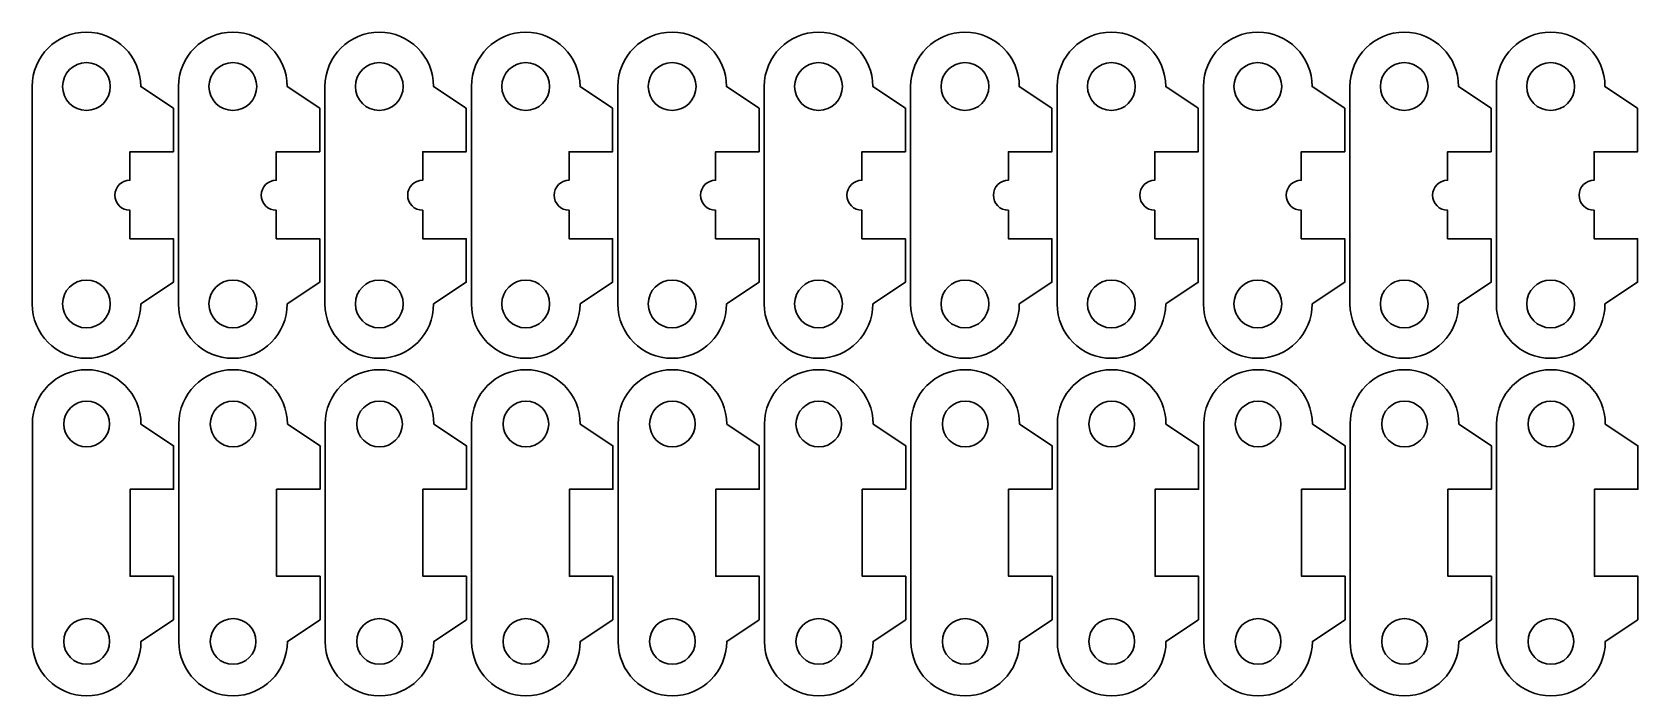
# Model space of a CAD drawing. Header units: inches. Extents: x 1117 to 1992, y -2324 to -585.
# Drawn here: x 1520.1 to 1594, y -2323.5 to -2293 of the extents above; entities that cross this region are included whole.
import ezdxf

# ---------------------------------------------------------------- set-up
doc = ezdxf.new("R2010")
doc.units = ezdxf.units.IN
doc.header["$MEASUREMENT"] = 0
doc.layers.add('Layer 1', color=7, linetype='Continuous')

msp = doc.modelspace()

# ---------------------------------------------------------------- linework, layer by layer
at = {"layer": 'Layer 1', "color": 18, "lineweight": 30, "true_color": 0x010101}
for points, knots in [([(1526.613, -2296.502), (1526.613, -2296.502), (1525.114, -2295.502), (1525.114, -2295.502), (1525.114, -2294.121), (1523.993, -2293.002), (1522.613, -2293.002), (1521.233, -2293.002), (1520.113, -2294.121), (1520.113, -2295.502), (1520.113, -2295.502), (1520.113, -2305.502), (1520.113, -2305.502), (1520.113, -2306.883), (1521.233, -2308.002), (1522.613, -2308.002), (1523.994, -2308.002), (1525.114, -2306.883), (1525.114, -2305.502), (1525.114, -2305.502), (1526.613, -2304.502), (1526.613, -2304.502), (1526.613, -2304.502), (1526.613, -2302.502), (1526.613, -2302.502), (1526.613, -2302.502), (1524.611, -2302.502), (1524.611, -2302.502), (1524.611, -2302.502), (1524.611, -2301.193), (1524.611, -2301.193), (1524.23, -2301.193), (1523.92, -2300.883), (1523.92, -2300.502), (1523.92, -2300.12), (1524.229, -2299.811), (1524.611, -2299.811), (1524.611, -2299.811), (1524.611, -2298.502), (1524.611, -2298.502), (1524.611, -2298.502), (1526.613, -2298.502), (1526.613, -2298.502), (1526.613, -2298.502), (1526.613, -2296.502), (1526.613, -2296.502)], [0, 0, 0, 0, 1, 1, 1, 2, 2, 2, 3, 3, 3, 4, 4, 4, 5, 5, 5, 6, 6, 6, 7, 7, 7, 8, 8, 8, 9, 9, 9, 10, 10, 10, 11, 11, 11, 12, 12, 12, 13, 13, 13, 14, 14, 14, 15, 15, 15, 15]), ([(1533.353, -2296.502), (1533.353, -2296.502), (1531.853, -2295.502), (1531.853, -2295.502), (1531.853, -2294.121), (1530.733, -2293.002), (1529.353, -2293.002), (1527.973, -2293.002), (1526.853, -2294.121), (1526.853, -2295.502), (1526.853, -2295.502), (1526.853, -2305.502), (1526.853, -2305.502), (1526.853, -2306.883), (1527.973, -2308.002), (1529.353, -2308.002), (1530.734, -2308.002), (1531.853, -2306.883), (1531.853, -2305.502), (1531.853, -2305.502), (1533.353, -2304.502), (1533.353, -2304.502), (1533.353, -2304.502), (1533.353, -2302.502), (1533.353, -2302.502), (1533.353, -2302.502), (1531.351, -2302.502), (1531.351, -2302.502), (1531.351, -2302.502), (1531.351, -2301.193), (1531.351, -2301.193), (1530.969, -2301.193), (1530.66, -2300.883), (1530.66, -2300.502), (1530.66, -2300.12), (1530.969, -2299.811), (1531.351, -2299.811), (1531.351, -2299.811), (1531.351, -2298.502), (1531.351, -2298.502), (1531.351, -2298.502), (1533.353, -2298.502), (1533.353, -2298.502), (1533.353, -2298.502), (1533.353, -2296.502), (1533.353, -2296.502)], [0, 0, 0, 0, 1, 1, 1, 2, 2, 2, 3, 3, 3, 4, 4, 4, 5, 5, 5, 6, 6, 6, 7, 7, 7, 8, 8, 8, 9, 9, 9, 10, 10, 10, 11, 11, 11, 12, 12, 12, 13, 13, 13, 14, 14, 14, 15, 15, 15, 15]), ([(1540.093, -2296.502), (1540.093, -2296.502), (1538.593, -2295.502), (1538.593, -2295.502), (1538.593, -2294.121), (1537.473, -2293.002), (1536.093, -2293.002), (1534.713, -2293.002), (1533.592, -2294.121), (1533.592, -2295.502), (1533.592, -2295.502), (1533.592, -2305.502), (1533.592, -2305.502), (1533.592, -2306.883), (1534.713, -2308.002), (1536.093, -2308.002), (1537.473, -2308.002), (1538.593, -2306.883), (1538.593, -2305.502), (1538.593, -2305.502), (1540.093, -2304.502), (1540.093, -2304.502), (1540.093, -2304.502), (1540.093, -2302.502), (1540.093, -2302.502), (1540.093, -2302.502), (1538.091, -2302.502), (1538.091, -2302.502), (1538.091, -2302.502), (1538.091, -2301.193), (1538.091, -2301.193), (1537.709, -2301.193), (1537.4, -2300.883), (1537.4, -2300.502), (1537.4, -2300.12), (1537.709, -2299.811), (1538.091, -2299.811), (1538.091, -2299.811), (1538.091, -2298.502), (1538.091, -2298.502), (1538.091, -2298.502), (1540.093, -2298.502), (1540.093, -2298.502), (1540.093, -2298.502), (1540.093, -2296.502), (1540.093, -2296.502)], [0, 0, 0, 0, 1, 1, 1, 2, 2, 2, 3, 3, 3, 4, 4, 4, 5, 5, 5, 6, 6, 6, 7, 7, 7, 8, 8, 8, 9, 9, 9, 10, 10, 10, 11, 11, 11, 12, 12, 12, 13, 13, 13, 14, 14, 14, 15, 15, 15, 15]), ([(1546.832, -2296.502), (1546.832, -2296.502), (1545.333, -2295.502), (1545.333, -2295.502), (1545.333, -2294.121), (1544.213, -2293.002), (1542.832, -2293.002), (1541.452, -2293.002), (1540.332, -2294.121), (1540.332, -2295.502), (1540.332, -2295.502), (1540.332, -2305.502), (1540.332, -2305.502), (1540.332, -2306.883), (1541.452, -2308.002), (1542.832, -2308.002), (1544.213, -2308.002), (1545.333, -2306.883), (1545.333, -2305.502), (1545.333, -2305.502), (1546.832, -2304.502), (1546.832, -2304.502), (1546.832, -2304.502), (1546.832, -2302.502), (1546.832, -2302.502), (1546.832, -2302.502), (1544.83, -2302.502), (1544.83, -2302.502), (1544.83, -2302.502), (1544.83, -2301.193), (1544.83, -2301.193), (1544.449, -2301.193), (1544.14, -2300.883), (1544.14, -2300.502), (1544.14, -2300.12), (1544.449, -2299.811), (1544.83, -2299.811), (1544.83, -2299.811), (1544.83, -2298.502), (1544.83, -2298.502), (1544.83, -2298.502), (1546.832, -2298.502), (1546.832, -2298.502), (1546.832, -2298.502), (1546.832, -2296.502), (1546.832, -2296.502)], [0, 0, 0, 0, 1, 1, 1, 2, 2, 2, 3, 3, 3, 4, 4, 4, 5, 5, 5, 6, 6, 6, 7, 7, 7, 8, 8, 8, 9, 9, 9, 10, 10, 10, 11, 11, 11, 12, 12, 12, 13, 13, 13, 14, 14, 14, 15, 15, 15, 15]), ([(1553.572, -2296.502), (1553.572, -2296.502), (1552.072, -2295.502), (1552.072, -2295.502), (1552.072, -2294.121), (1550.952, -2293.002), (1549.572, -2293.002), (1548.192, -2293.002), (1547.071, -2294.121), (1547.071, -2295.502), (1547.071, -2295.502), (1547.071, -2305.502), (1547.071, -2305.502), (1547.071, -2306.883), (1548.192, -2308.002), (1549.572, -2308.002), (1550.953, -2308.002), (1552.072, -2306.883), (1552.072, -2305.502), (1552.072, -2305.502), (1553.572, -2304.502), (1553.572, -2304.502), (1553.572, -2304.502), (1553.572, -2302.502), (1553.572, -2302.502), (1553.572, -2302.502), (1551.57, -2302.502), (1551.57, -2302.502), (1551.57, -2302.502), (1551.57, -2301.193), (1551.57, -2301.193), (1551.188, -2301.193), (1550.879, -2300.883), (1550.879, -2300.502), (1550.879, -2300.12), (1551.188, -2299.811), (1551.57, -2299.811), (1551.57, -2299.811), (1551.57, -2298.502), (1551.57, -2298.502), (1551.57, -2298.502), (1553.572, -2298.502), (1553.572, -2298.502), (1553.572, -2298.502), (1553.572, -2296.502), (1553.572, -2296.502)], [0, 0, 0, 0, 1, 1, 1, 2, 2, 2, 3, 3, 3, 4, 4, 4, 5, 5, 5, 6, 6, 6, 7, 7, 7, 8, 8, 8, 9, 9, 9, 10, 10, 10, 11, 11, 11, 12, 12, 12, 13, 13, 13, 14, 14, 14, 15, 15, 15, 15]), ([(1560.312, -2296.502), (1560.312, -2296.502), (1558.812, -2295.502), (1558.812, -2295.502), (1558.812, -2294.121), (1557.692, -2293.002), (1556.312, -2293.002), (1554.931, -2293.002), (1553.811, -2294.121), (1553.811, -2295.502), (1553.811, -2295.502), (1553.811, -2305.502), (1553.811, -2305.502), (1553.811, -2306.883), (1554.931, -2308.002), (1556.312, -2308.002), (1557.692, -2308.002), (1558.812, -2306.883), (1558.812, -2305.502), (1558.812, -2305.502), (1560.312, -2304.502), (1560.312, -2304.502), (1560.312, -2304.502), (1560.312, -2302.502), (1560.312, -2302.502), (1560.312, -2302.502), (1558.31, -2302.502), (1558.31, -2302.502), (1558.31, -2302.502), (1558.31, -2301.193), (1558.31, -2301.193), (1557.928, -2301.193), (1557.619, -2300.883), (1557.619, -2300.502), (1557.619, -2300.12), (1557.928, -2299.811), (1558.31, -2299.811), (1558.31, -2299.811), (1558.31, -2298.502), (1558.31, -2298.502), (1558.31, -2298.502), (1560.312, -2298.502), (1560.312, -2298.502), (1560.312, -2298.502), (1560.312, -2296.502), (1560.312, -2296.502)], [0, 0, 0, 0, 1, 1, 1, 2, 2, 2, 3, 3, 3, 4, 4, 4, 5, 5, 5, 6, 6, 6, 7, 7, 7, 8, 8, 8, 9, 9, 9, 10, 10, 10, 11, 11, 11, 12, 12, 12, 13, 13, 13, 14, 14, 14, 15, 15, 15, 15]), ([(1567.051, -2296.502), (1567.051, -2296.502), (1565.552, -2295.502), (1565.552, -2295.502), (1565.552, -2294.121), (1564.431, -2293.002), (1563.051, -2293.002), (1561.671, -2293.002), (1560.551, -2294.121), (1560.551, -2295.502), (1560.551, -2295.502), (1560.551, -2305.502), (1560.551, -2305.502), (1560.551, -2306.883), (1561.671, -2308.002), (1563.051, -2308.002), (1564.432, -2308.002), (1565.552, -2306.883), (1565.552, -2305.502), (1565.552, -2305.502), (1567.051, -2304.502), (1567.051, -2304.502), (1567.051, -2304.502), (1567.051, -2302.502), (1567.051, -2302.502), (1567.051, -2302.502), (1565.049, -2302.502), (1565.049, -2302.502), (1565.049, -2302.502), (1565.049, -2301.193), (1565.049, -2301.193), (1564.668, -2301.193), (1564.358, -2300.883), (1564.358, -2300.502), (1564.358, -2300.12), (1564.668, -2299.811), (1565.049, -2299.811), (1565.049, -2299.811), (1565.049, -2298.502), (1565.049, -2298.502), (1565.049, -2298.502), (1567.051, -2298.502), (1567.051, -2298.502), (1567.051, -2298.502), (1567.051, -2296.502), (1567.051, -2296.502)], [0, 0, 0, 0, 1, 1, 1, 2, 2, 2, 3, 3, 3, 4, 4, 4, 5, 5, 5, 6, 6, 6, 7, 7, 7, 8, 8, 8, 9, 9, 9, 10, 10, 10, 11, 11, 11, 12, 12, 12, 13, 13, 13, 14, 14, 14, 15, 15, 15, 15]), ([(1573.791, -2296.502), (1573.791, -2296.502), (1572.291, -2295.502), (1572.291, -2295.502), (1572.291, -2294.121), (1571.171, -2293.002), (1569.791, -2293.002), (1568.411, -2293.002), (1567.291, -2294.121), (1567.291, -2295.502), (1567.291, -2295.502), (1567.291, -2305.502), (1567.291, -2305.502), (1567.291, -2306.883), (1568.411, -2308.002), (1569.791, -2308.002), (1571.172, -2308.002), (1572.291, -2306.883), (1572.291, -2305.502), (1572.291, -2305.502), (1573.791, -2304.502), (1573.791, -2304.502), (1573.791, -2304.502), (1573.791, -2302.502), (1573.791, -2302.502), (1573.791, -2302.502), (1571.789, -2302.502), (1571.789, -2302.502), (1571.789, -2302.502), (1571.789, -2301.193), (1571.789, -2301.193), (1571.407, -2301.193), (1571.098, -2300.883), (1571.098, -2300.502), (1571.098, -2300.12), (1571.407, -2299.811), (1571.789, -2299.811), (1571.789, -2299.811), (1571.789, -2298.502), (1571.789, -2298.502), (1571.789, -2298.502), (1573.791, -2298.502), (1573.791, -2298.502), (1573.791, -2298.502), (1573.791, -2296.502), (1573.791, -2296.502)], [0, 0, 0, 0, 1, 1, 1, 2, 2, 2, 3, 3, 3, 4, 4, 4, 5, 5, 5, 6, 6, 6, 7, 7, 7, 8, 8, 8, 9, 9, 9, 10, 10, 10, 11, 11, 11, 12, 12, 12, 13, 13, 13, 14, 14, 14, 15, 15, 15, 15]), ([(1580.531, -2296.502), (1580.531, -2296.502), (1579.031, -2295.502), (1579.031, -2295.502), (1579.031, -2294.121), (1577.911, -2293.002), (1576.53, -2293.002), (1575.15, -2293.002), (1574.03, -2294.121), (1574.03, -2295.502), (1574.03, -2295.502), (1574.03, -2305.502), (1574.03, -2305.502), (1574.03, -2306.883), (1575.15, -2308.002), (1576.53, -2308.002), (1577.911, -2308.002), (1579.031, -2306.883), (1579.031, -2305.502), (1579.031, -2305.502), (1580.531, -2304.502), (1580.531, -2304.502), (1580.531, -2304.502), (1580.531, -2302.502), (1580.531, -2302.502), (1580.531, -2302.502), (1578.529, -2302.502), (1578.529, -2302.502), (1578.529, -2302.502), (1578.529, -2301.193), (1578.529, -2301.193), (1578.147, -2301.193), (1577.838, -2300.883), (1577.838, -2300.502), (1577.838, -2300.12), (1578.147, -2299.811), (1578.529, -2299.811), (1578.529, -2299.811), (1578.529, -2298.502), (1578.529, -2298.502), (1578.529, -2298.502), (1580.531, -2298.502), (1580.531, -2298.502), (1580.531, -2298.502), (1580.531, -2296.502), (1580.531, -2296.502)], [0, 0, 0, 0, 1, 1, 1, 2, 2, 2, 3, 3, 3, 4, 4, 4, 5, 5, 5, 6, 6, 6, 7, 7, 7, 8, 8, 8, 9, 9, 9, 10, 10, 10, 11, 11, 11, 12, 12, 12, 13, 13, 13, 14, 14, 14, 15, 15, 15, 15]), ([(1587.27, -2296.502), (1587.27, -2296.502), (1585.771, -2295.502), (1585.771, -2295.502), (1585.771, -2294.121), (1584.651, -2293.002), (1583.27, -2293.002), (1581.89, -2293.002), (1580.77, -2294.121), (1580.77, -2295.502), (1580.77, -2295.502), (1580.77, -2305.502), (1580.77, -2305.502), (1580.77, -2306.883), (1581.89, -2308.002), (1583.27, -2308.002), (1584.651, -2308.002), (1585.771, -2306.883), (1585.771, -2305.502), (1585.771, -2305.502), (1587.27, -2304.502), (1587.27, -2304.502), (1587.27, -2304.502), (1587.27, -2302.502), (1587.27, -2302.502), (1587.27, -2302.502), (1585.268, -2302.502), (1585.268, -2302.502), (1585.268, -2302.502), (1585.268, -2301.193), (1585.268, -2301.193), (1584.887, -2301.193), (1584.578, -2300.883), (1584.578, -2300.502), (1584.578, -2300.12), (1584.887, -2299.811), (1585.268, -2299.811), (1585.268, -2299.811), (1585.268, -2298.502), (1585.268, -2298.502), (1585.268, -2298.502), (1587.27, -2298.502), (1587.27, -2298.502), (1587.27, -2298.502), (1587.27, -2296.502), (1587.27, -2296.502)], [0, 0, 0, 0, 1, 1, 1, 2, 2, 2, 3, 3, 3, 4, 4, 4, 5, 5, 5, 6, 6, 6, 7, 7, 7, 8, 8, 8, 9, 9, 9, 10, 10, 10, 11, 11, 11, 12, 12, 12, 13, 13, 13, 14, 14, 14, 15, 15, 15, 15]), ([(1594.01, -2296.502), (1594.01, -2296.502), (1592.51, -2295.502), (1592.51, -2295.502), (1592.51, -2294.121), (1591.39, -2293.002), (1590.01, -2293.002), (1588.63, -2293.002), (1587.509, -2294.121), (1587.509, -2295.502), (1587.509, -2295.502), (1587.509, -2305.502), (1587.509, -2305.502), (1587.509, -2306.883), (1588.63, -2308.002), (1590.01, -2308.002), (1591.391, -2308.002), (1592.51, -2306.883), (1592.51, -2305.502), (1592.51, -2305.502), (1594.01, -2304.502), (1594.01, -2304.502), (1594.01, -2304.502), (1594.01, -2302.502), (1594.01, -2302.502), (1594.01, -2302.502), (1592.008, -2302.502), (1592.008, -2302.502), (1592.008, -2302.502), (1592.008, -2301.193), (1592.008, -2301.193), (1591.626, -2301.193), (1591.317, -2300.883), (1591.317, -2300.502), (1591.317, -2300.12), (1591.626, -2299.811), (1592.008, -2299.811), (1592.008, -2299.811), (1592.008, -2298.502), (1592.008, -2298.502), (1592.008, -2298.502), (1594.01, -2298.502), (1594.01, -2298.502), (1594.01, -2298.502), (1594.01, -2296.502), (1594.01, -2296.502)], [0, 0, 0, 0, 1, 1, 1, 2, 2, 2, 3, 3, 3, 4, 4, 4, 5, 5, 5, 6, 6, 6, 7, 7, 7, 8, 8, 8, 9, 9, 9, 10, 10, 10, 11, 11, 11, 12, 12, 12, 13, 13, 13, 14, 14, 14, 15, 15, 15, 15]), ([(1522.613, -2296.602), (1522.006, -2296.602), (1521.514, -2296.109), (1521.514, -2295.502), (1521.514, -2294.894), (1522.006, -2294.402), (1522.613, -2294.402), (1523.221, -2294.402), (1523.713, -2294.894), (1523.713, -2295.502), (1523.713, -2296.11), (1523.221, -2296.602), (1522.613, -2296.602)], [0, 0, 0, 0, 1, 1, 1, 2, 2, 2, 3, 3, 3, 4, 4, 4, 4]), ([(1529.353, -2296.602), (1528.746, -2296.602), (1528.253, -2296.109), (1528.253, -2295.502), (1528.253, -2294.894), (1528.746, -2294.402), (1529.353, -2294.402), (1529.961, -2294.402), (1530.453, -2294.894), (1530.453, -2295.502), (1530.453, -2296.11), (1529.96, -2296.602), (1529.353, -2296.602)], [0, 0, 0, 0, 1, 1, 1, 2, 2, 2, 3, 3, 3, 4, 4, 4, 4]), ([(1536.093, -2296.602), (1535.485, -2296.602), (1534.993, -2296.109), (1534.993, -2295.502), (1534.993, -2294.894), (1535.485, -2294.402), (1536.093, -2294.402), (1536.7, -2294.402), (1537.193, -2294.894), (1537.193, -2295.502), (1537.193, -2296.11), (1536.7, -2296.602), (1536.093, -2296.602)], [0, 0, 0, 0, 1, 1, 1, 2, 2, 2, 3, 3, 3, 4, 4, 4, 4]), ([(1542.832, -2296.602), (1542.225, -2296.602), (1541.733, -2296.109), (1541.733, -2295.502), (1541.733, -2294.894), (1542.225, -2294.402), (1542.832, -2294.402), (1543.44, -2294.402), (1543.933, -2294.894), (1543.933, -2295.502), (1543.933, -2296.11), (1543.44, -2296.602), (1542.832, -2296.602)], [0, 0, 0, 0, 1, 1, 1, 2, 2, 2, 3, 3, 3, 4, 4, 4, 4]), ([(1549.572, -2296.602), (1548.964, -2296.602), (1548.472, -2296.109), (1548.472, -2295.502), (1548.472, -2294.894), (1548.965, -2294.402), (1549.572, -2294.402), (1550.18, -2294.402), (1550.672, -2294.894), (1550.672, -2295.502), (1550.672, -2296.11), (1550.18, -2296.602), (1549.572, -2296.602)], [0, 0, 0, 0, 1, 1, 1, 2, 2, 2, 3, 3, 3, 4, 4, 4, 4]), ([(1556.312, -2296.602), (1555.704, -2296.602), (1555.212, -2296.109), (1555.212, -2295.502), (1555.212, -2294.894), (1555.705, -2294.402), (1556.312, -2294.402), (1556.919, -2294.402), (1557.412, -2294.894), (1557.412, -2295.502), (1557.412, -2296.11), (1556.919, -2296.602), (1556.312, -2296.602)], [0, 0, 0, 0, 1, 1, 1, 2, 2, 2, 3, 3, 3, 4, 4, 4, 4]), ([(1563.051, -2296.602), (1562.443, -2296.602), (1561.952, -2296.109), (1561.952, -2295.502), (1561.952, -2294.894), (1562.444, -2294.402), (1563.051, -2294.402), (1563.659, -2294.402), (1564.151, -2294.894), (1564.151, -2295.502), (1564.151, -2296.11), (1563.659, -2296.602), (1563.051, -2296.602)], [0, 0, 0, 0, 1, 1, 1, 2, 2, 2, 3, 3, 3, 4, 4, 4, 4]), ([(1569.791, -2296.602), (1569.183, -2296.602), (1568.691, -2296.109), (1568.691, -2295.502), (1568.691, -2294.894), (1569.184, -2294.402), (1569.791, -2294.402), (1570.399, -2294.402), (1570.891, -2294.894), (1570.891, -2295.502), (1570.891, -2296.11), (1570.398, -2296.602), (1569.791, -2296.602)], [0, 0, 0, 0, 1, 1, 1, 2, 2, 2, 3, 3, 3, 4, 4, 4, 4]), ([(1576.53, -2296.602), (1575.923, -2296.602), (1575.431, -2296.109), (1575.431, -2295.502), (1575.431, -2294.894), (1575.923, -2294.402), (1576.53, -2294.402), (1577.138, -2294.402), (1577.63, -2294.894), (1577.63, -2295.502), (1577.63, -2296.11), (1577.138, -2296.602), (1576.53, -2296.602)], [0, 0, 0, 0, 1, 1, 1, 2, 2, 2, 3, 3, 3, 4, 4, 4, 4]), ([(1583.27, -2296.602), (1582.663, -2296.602), (1582.17, -2296.109), (1582.17, -2295.502), (1582.17, -2294.894), (1582.663, -2294.402), (1583.27, -2294.402), (1583.878, -2294.402), (1584.37, -2294.894), (1584.37, -2295.502), (1584.37, -2296.11), (1583.877, -2296.602), (1583.27, -2296.602)], [0, 0, 0, 0, 1, 1, 1, 2, 2, 2, 3, 3, 3, 4, 4, 4, 4]), ([(1590.01, -2296.602), (1589.402, -2296.602), (1588.91, -2296.109), (1588.91, -2295.502), (1588.91, -2294.894), (1589.402, -2294.402), (1590.01, -2294.402), (1590.617, -2294.402), (1591.11, -2294.894), (1591.11, -2295.502), (1591.11, -2296.11), (1590.617, -2296.602), (1590.01, -2296.602)], [0, 0, 0, 0, 1, 1, 1, 2, 2, 2, 3, 3, 3, 4, 4, 4, 4]), ([(1522.613, -2306.602), (1522.006, -2306.602), (1521.514, -2306.109), (1521.514, -2305.502), (1521.514, -2304.894), (1522.006, -2304.401), (1522.613, -2304.401), (1523.221, -2304.401), (1523.713, -2304.894), (1523.713, -2305.502), (1523.713, -2306.109), (1523.221, -2306.602), (1522.613, -2306.602)], [0, 0, 0, 0, 1, 1, 1, 2, 2, 2, 3, 3, 3, 4, 4, 4, 4]), ([(1529.353, -2306.602), (1528.746, -2306.602), (1528.253, -2306.109), (1528.253, -2305.502), (1528.253, -2304.894), (1528.746, -2304.401), (1529.353, -2304.401), (1529.961, -2304.401), (1530.453, -2304.894), (1530.453, -2305.502), (1530.453, -2306.109), (1529.96, -2306.602), (1529.353, -2306.602)], [0, 0, 0, 0, 1, 1, 1, 2, 2, 2, 3, 3, 3, 4, 4, 4, 4]), ([(1536.093, -2306.602), (1535.485, -2306.602), (1534.993, -2306.109), (1534.993, -2305.502), (1534.993, -2304.894), (1535.485, -2304.401), (1536.093, -2304.401), (1536.7, -2304.401), (1537.193, -2304.894), (1537.193, -2305.502), (1537.193, -2306.109), (1536.7, -2306.602), (1536.093, -2306.602)], [0, 0, 0, 0, 1, 1, 1, 2, 2, 2, 3, 3, 3, 4, 4, 4, 4]), ([(1542.832, -2306.602), (1542.225, -2306.602), (1541.733, -2306.109), (1541.733, -2305.502), (1541.733, -2304.894), (1542.225, -2304.401), (1542.832, -2304.401), (1543.44, -2304.401), (1543.933, -2304.894), (1543.933, -2305.502), (1543.933, -2306.109), (1543.44, -2306.602), (1542.832, -2306.602)], [0, 0, 0, 0, 1, 1, 1, 2, 2, 2, 3, 3, 3, 4, 4, 4, 4]), ([(1549.572, -2306.602), (1548.964, -2306.602), (1548.472, -2306.109), (1548.472, -2305.502), (1548.472, -2304.894), (1548.965, -2304.401), (1549.572, -2304.401), (1550.18, -2304.401), (1550.672, -2304.894), (1550.672, -2305.502), (1550.672, -2306.109), (1550.18, -2306.602), (1549.572, -2306.602)], [0, 0, 0, 0, 1, 1, 1, 2, 2, 2, 3, 3, 3, 4, 4, 4, 4]), ([(1556.312, -2306.602), (1555.704, -2306.602), (1555.212, -2306.109), (1555.212, -2305.502), (1555.212, -2304.894), (1555.705, -2304.401), (1556.312, -2304.401), (1556.919, -2304.401), (1557.412, -2304.894), (1557.412, -2305.502), (1557.412, -2306.109), (1556.919, -2306.602), (1556.312, -2306.602)], [0, 0, 0, 0, 1, 1, 1, 2, 2, 2, 3, 3, 3, 4, 4, 4, 4]), ([(1563.051, -2306.602), (1562.443, -2306.602), (1561.952, -2306.109), (1561.952, -2305.502), (1561.952, -2304.894), (1562.444, -2304.401), (1563.051, -2304.401), (1563.659, -2304.401), (1564.151, -2304.894), (1564.151, -2305.502), (1564.151, -2306.109), (1563.659, -2306.602), (1563.051, -2306.602)], [0, 0, 0, 0, 1, 1, 1, 2, 2, 2, 3, 3, 3, 4, 4, 4, 4]), ([(1569.791, -2306.602), (1569.183, -2306.602), (1568.691, -2306.109), (1568.691, -2305.502), (1568.691, -2304.894), (1569.184, -2304.401), (1569.791, -2304.401), (1570.399, -2304.401), (1570.891, -2304.894), (1570.891, -2305.502), (1570.891, -2306.109), (1570.398, -2306.602), (1569.791, -2306.602)], [0, 0, 0, 0, 1, 1, 1, 2, 2, 2, 3, 3, 3, 4, 4, 4, 4]), ([(1576.53, -2306.602), (1575.923, -2306.602), (1575.431, -2306.109), (1575.431, -2305.502), (1575.431, -2304.894), (1575.923, -2304.401), (1576.53, -2304.401), (1577.138, -2304.401), (1577.63, -2304.894), (1577.63, -2305.502), (1577.63, -2306.109), (1577.138, -2306.602), (1576.53, -2306.602)], [0, 0, 0, 0, 1, 1, 1, 2, 2, 2, 3, 3, 3, 4, 4, 4, 4]), ([(1583.27, -2306.602), (1582.663, -2306.602), (1582.17, -2306.109), (1582.17, -2305.502), (1582.17, -2304.894), (1582.663, -2304.401), (1583.27, -2304.401), (1583.878, -2304.401), (1584.37, -2304.894), (1584.37, -2305.502), (1584.37, -2306.109), (1583.877, -2306.602), (1583.27, -2306.602)], [0, 0, 0, 0, 1, 1, 1, 2, 2, 2, 3, 3, 3, 4, 4, 4, 4]), ([(1590.01, -2306.602), (1589.402, -2306.602), (1588.91, -2306.109), (1588.91, -2305.502), (1588.91, -2304.894), (1589.402, -2304.401), (1590.01, -2304.401), (1590.617, -2304.401), (1591.11, -2304.894), (1591.11, -2305.502), (1591.11, -2306.109), (1590.617, -2306.602), (1590.01, -2306.602)], [0, 0, 0, 0, 1, 1, 1, 2, 2, 2, 3, 3, 3, 4, 4, 4, 4]), ([(1522.624, -2323.524), (1524.004, -2323.524), (1525.124, -2322.405), (1525.124, -2321.024), (1525.124, -2321.024), (1526.624, -2320.024), (1526.624, -2320.024), (1526.624, -2320.024), (1526.624, -2318.024), (1526.624, -2318.024), (1526.624, -2318.024), (1524.622, -2318.024), (1524.622, -2318.024), (1524.622, -2318.024), (1524.622, -2314.024), (1524.622, -2314.024), (1524.622, -2314.024), (1526.624, -2314.024), (1526.624, -2314.024), (1526.624, -2314.024), (1526.624, -2312.024), (1526.624, -2312.024), (1526.624, -2312.024), (1525.124, -2311.024), (1525.124, -2311.024), (1525.124, -2309.644), (1524.004, -2308.524), (1522.624, -2308.524), (1521.243, -2308.524), (1520.124, -2309.644), (1520.124, -2311.024), (1520.124, -2311.024), (1520.124, -2321.024), (1520.124, -2321.024), (1520.124, -2322.405), (1521.243, -2323.524), (1522.624, -2323.524)], [0, 0, 0, 0, 1, 1, 1, 2, 2, 2, 3, 3, 3, 4, 4, 4, 5, 5, 5, 6, 6, 6, 7, 7, 7, 8, 8, 8, 9, 9, 9, 10, 10, 10, 11, 11, 11, 12, 12, 12, 12]), ([(1529.364, -2323.524), (1530.745, -2323.524), (1531.864, -2322.405), (1531.864, -2321.024), (1531.864, -2321.024), (1533.364, -2320.024), (1533.364, -2320.024), (1533.364, -2320.024), (1533.364, -2318.024), (1533.364, -2318.024), (1533.364, -2318.024), (1531.363, -2318.024), (1531.363, -2318.024), (1531.363, -2318.024), (1531.363, -2314.024), (1531.363, -2314.024), (1531.363, -2314.024), (1533.364, -2314.024), (1533.364, -2314.024), (1533.364, -2314.024), (1533.364, -2312.024), (1533.364, -2312.024), (1533.364, -2312.024), (1531.864, -2311.024), (1531.864, -2311.024), (1531.864, -2309.644), (1530.745, -2308.524), (1529.364, -2308.524), (1527.984, -2308.524), (1526.864, -2309.644), (1526.864, -2311.024), (1526.864, -2311.024), (1526.864, -2321.024), (1526.864, -2321.024), (1526.864, -2322.405), (1527.983, -2323.524), (1529.364, -2323.524)], [0, 0, 0, 0, 1, 1, 1, 2, 2, 2, 3, 3, 3, 4, 4, 4, 5, 5, 5, 6, 6, 6, 7, 7, 7, 8, 8, 8, 9, 9, 9, 10, 10, 10, 11, 11, 11, 12, 12, 12, 12]), ([(1536.104, -2323.524), (1537.484, -2323.524), (1538.604, -2322.405), (1538.604, -2321.024), (1538.604, -2321.024), (1540.104, -2320.024), (1540.104, -2320.024), (1540.104, -2320.024), (1540.104, -2318.024), (1540.104, -2318.024), (1540.104, -2318.024), (1538.102, -2318.024), (1538.102, -2318.024), (1538.102, -2318.024), (1538.102, -2314.024), (1538.102, -2314.024), (1538.102, -2314.024), (1540.104, -2314.024), (1540.104, -2314.024), (1540.104, -2314.024), (1540.104, -2312.024), (1540.104, -2312.024), (1540.104, -2312.024), (1538.604, -2311.024), (1538.604, -2311.024), (1538.604, -2309.644), (1537.484, -2308.524), (1536.104, -2308.524), (1534.723, -2308.524), (1533.604, -2309.644), (1533.604, -2311.024), (1533.604, -2311.024), (1533.604, -2321.024), (1533.604, -2321.024), (1533.604, -2322.405), (1534.723, -2323.524), (1536.104, -2323.524)], [0, 0, 0, 0, 1, 1, 1, 2, 2, 2, 3, 3, 3, 4, 4, 4, 5, 5, 5, 6, 6, 6, 7, 7, 7, 8, 8, 8, 9, 9, 9, 10, 10, 10, 11, 11, 11, 12, 12, 12, 12]), ([(1542.844, -2323.524), (1544.224, -2323.524), (1545.344, -2322.405), (1545.344, -2321.024), (1545.344, -2321.024), (1546.844, -2320.024), (1546.844, -2320.024), (1546.844, -2320.024), (1546.844, -2318.024), (1546.844, -2318.024), (1546.844, -2318.024), (1544.842, -2318.024), (1544.842, -2318.024), (1544.842, -2318.024), (1544.842, -2314.024), (1544.842, -2314.024), (1544.842, -2314.024), (1546.844, -2314.024), (1546.844, -2314.024), (1546.844, -2314.024), (1546.844, -2312.024), (1546.844, -2312.024), (1546.844, -2312.024), (1545.344, -2311.024), (1545.344, -2311.024), (1545.344, -2309.644), (1544.224, -2308.524), (1542.844, -2308.524), (1541.463, -2308.524), (1540.344, -2309.644), (1540.344, -2311.024), (1540.344, -2311.024), (1540.344, -2321.024), (1540.344, -2321.024), (1540.344, -2322.405), (1541.463, -2323.524), (1542.844, -2323.524)], [0, 0, 0, 0, 1, 1, 1, 2, 2, 2, 3, 3, 3, 4, 4, 4, 5, 5, 5, 6, 6, 6, 7, 7, 7, 8, 8, 8, 9, 9, 9, 10, 10, 10, 11, 11, 11, 12, 12, 12, 12]), ([(1549.583, -2323.524), (1550.964, -2323.524), (1552.084, -2322.405), (1552.084, -2321.024), (1552.084, -2321.024), (1553.584, -2320.024), (1553.584, -2320.024), (1553.584, -2320.024), (1553.584, -2318.024), (1553.584, -2318.024), (1553.584, -2318.024), (1551.582, -2318.024), (1551.582, -2318.024), (1551.582, -2318.024), (1551.582, -2314.024), (1551.582, -2314.024), (1551.582, -2314.024), (1553.584, -2314.024), (1553.584, -2314.024), (1553.584, -2314.024), (1553.584, -2312.024), (1553.584, -2312.024), (1553.584, -2312.024), (1552.084, -2311.024), (1552.084, -2311.024), (1552.084, -2309.644), (1550.964, -2308.524), (1549.583, -2308.524), (1548.203, -2308.524), (1547.083, -2309.644), (1547.083, -2311.024), (1547.083, -2311.024), (1547.083, -2321.024), (1547.083, -2321.024), (1547.084, -2322.405), (1548.203, -2323.524), (1549.583, -2323.524)], [0, 0, 0, 0, 1, 1, 1, 2, 2, 2, 3, 3, 3, 4, 4, 4, 5, 5, 5, 6, 6, 6, 7, 7, 7, 8, 8, 8, 9, 9, 9, 10, 10, 10, 11, 11, 11, 12, 12, 12, 12]), ([(1556.324, -2323.524), (1557.704, -2323.524), (1558.824, -2322.405), (1558.824, -2321.024), (1558.824, -2321.024), (1560.324, -2320.024), (1560.324, -2320.024), (1560.324, -2320.024), (1560.324, -2318.024), (1560.324, -2318.024), (1560.324, -2318.024), (1558.322, -2318.024), (1558.322, -2318.024), (1558.322, -2318.024), (1558.322, -2314.024), (1558.322, -2314.024), (1558.322, -2314.024), (1560.324, -2314.024), (1560.324, -2314.024), (1560.324, -2314.024), (1560.324, -2312.024), (1560.324, -2312.024), (1560.324, -2312.024), (1558.824, -2311.024), (1558.824, -2311.024), (1558.824, -2309.644), (1557.704, -2308.524), (1556.324, -2308.524), (1554.943, -2308.524), (1553.824, -2309.644), (1553.824, -2311.024), (1553.824, -2311.024), (1553.824, -2321.024), (1553.824, -2321.024), (1553.824, -2322.405), (1554.943, -2323.524), (1556.324, -2323.524)], [0, 0, 0, 0, 1, 1, 1, 2, 2, 2, 3, 3, 3, 4, 4, 4, 5, 5, 5, 6, 6, 6, 7, 7, 7, 8, 8, 8, 9, 9, 9, 10, 10, 10, 11, 11, 11, 12, 12, 12, 12]), ([(1563.063, -2323.524), (1564.444, -2323.524), (1565.564, -2322.405), (1565.564, -2321.024), (1565.564, -2321.024), (1567.064, -2320.024), (1567.064, -2320.024), (1567.064, -2320.024), (1567.064, -2318.024), (1567.064, -2318.024), (1567.064, -2318.024), (1565.062, -2318.024), (1565.062, -2318.024), (1565.062, -2318.024), (1565.062, -2314.024), (1565.062, -2314.024), (1565.062, -2314.024), (1567.064, -2314.024), (1567.064, -2314.024), (1567.064, -2314.024), (1567.064, -2312.024), (1567.064, -2312.024), (1567.064, -2312.024), (1565.564, -2311.024), (1565.564, -2311.024), (1565.564, -2309.644), (1564.444, -2308.524), (1563.063, -2308.524), (1561.683, -2308.524), (1560.563, -2309.644), (1560.563, -2311.024), (1560.563, -2311.024), (1560.563, -2321.024), (1560.563, -2321.024), (1560.563, -2322.405), (1561.683, -2323.524), (1563.063, -2323.524)], [0, 0, 0, 0, 1, 1, 1, 2, 2, 2, 3, 3, 3, 4, 4, 4, 5, 5, 5, 6, 6, 6, 7, 7, 7, 8, 8, 8, 9, 9, 9, 10, 10, 10, 11, 11, 11, 12, 12, 12, 12]), ([(1569.804, -2323.524), (1571.184, -2323.524), (1572.304, -2322.405), (1572.304, -2321.024), (1572.304, -2321.024), (1573.804, -2320.024), (1573.804, -2320.024), (1573.804, -2320.024), (1573.804, -2318.024), (1573.804, -2318.024), (1573.804, -2318.024), (1571.802, -2318.024), (1571.802, -2318.024), (1571.802, -2318.024), (1571.802, -2314.024), (1571.802, -2314.024), (1571.802, -2314.024), (1573.804, -2314.024), (1573.804, -2314.024), (1573.804, -2314.024), (1573.804, -2312.024), (1573.804, -2312.024), (1573.804, -2312.024), (1572.304, -2311.024), (1572.304, -2311.024), (1572.304, -2309.644), (1571.184, -2308.524), (1569.804, -2308.524), (1568.423, -2308.524), (1567.303, -2309.644), (1567.303, -2311.024), (1567.303, -2311.024), (1567.303, -2321.024), (1567.303, -2321.024), (1567.303, -2322.405), (1568.423, -2323.524), (1569.804, -2323.524)], [0, 0, 0, 0, 1, 1, 1, 2, 2, 2, 3, 3, 3, 4, 4, 4, 5, 5, 5, 6, 6, 6, 7, 7, 7, 8, 8, 8, 9, 9, 9, 10, 10, 10, 11, 11, 11, 12, 12, 12, 12]), ([(1576.543, -2323.524), (1577.924, -2323.524), (1579.044, -2322.405), (1579.044, -2321.024), (1579.044, -2321.024), (1580.544, -2320.024), (1580.544, -2320.024), (1580.544, -2320.024), (1580.544, -2318.024), (1580.544, -2318.024), (1580.544, -2318.024), (1578.542, -2318.024), (1578.542, -2318.024), (1578.542, -2318.024), (1578.542, -2314.024), (1578.542, -2314.024), (1578.542, -2314.024), (1580.544, -2314.024), (1580.544, -2314.024), (1580.544, -2314.024), (1580.544, -2312.024), (1580.544, -2312.024), (1580.544, -2312.024), (1579.044, -2311.024), (1579.044, -2311.024), (1579.044, -2309.644), (1577.924, -2308.524), (1576.543, -2308.524), (1575.163, -2308.524), (1574.043, -2309.644), (1574.043, -2311.024), (1574.043, -2311.024), (1574.043, -2321.024), (1574.043, -2321.024), (1574.043, -2322.405), (1575.163, -2323.524), (1576.543, -2323.524)], [0, 0, 0, 0, 1, 1, 1, 2, 2, 2, 3, 3, 3, 4, 4, 4, 5, 5, 5, 6, 6, 6, 7, 7, 7, 8, 8, 8, 9, 9, 9, 10, 10, 10, 11, 11, 11, 12, 12, 12, 12]), ([(1583.284, -2323.524), (1584.664, -2323.524), (1585.784, -2322.405), (1585.784, -2321.024), (1585.784, -2321.024), (1587.284, -2320.024), (1587.284, -2320.024), (1587.284, -2320.024), (1587.284, -2318.024), (1587.284, -2318.024), (1587.284, -2318.024), (1585.282, -2318.024), (1585.282, -2318.024), (1585.282, -2318.024), (1585.282, -2314.024), (1585.282, -2314.024), (1585.282, -2314.024), (1587.284, -2314.024), (1587.284, -2314.024), (1587.284, -2314.024), (1587.284, -2312.024), (1587.284, -2312.024), (1587.284, -2312.024), (1585.784, -2311.024), (1585.784, -2311.024), (1585.784, -2309.644), (1584.664, -2308.524), (1583.284, -2308.524), (1581.903, -2308.524), (1580.783, -2309.644), (1580.783, -2311.024), (1580.783, -2311.024), (1580.783, -2321.024), (1580.783, -2321.024), (1580.783, -2322.405), (1581.903, -2323.524), (1583.284, -2323.524)], [0, 0, 0, 0, 1, 1, 1, 2, 2, 2, 3, 3, 3, 4, 4, 4, 5, 5, 5, 6, 6, 6, 7, 7, 7, 8, 8, 8, 9, 9, 9, 10, 10, 10, 11, 11, 11, 12, 12, 12, 12]), ([(1590.024, -2323.524), (1591.404, -2323.524), (1592.525, -2322.405), (1592.525, -2321.024), (1592.525, -2321.024), (1594.024, -2320.024), (1594.024, -2320.024), (1594.024, -2320.024), (1594.024, -2318.024), (1594.024, -2318.024), (1594.024, -2318.024), (1592.022, -2318.024), (1592.022, -2318.024), (1592.022, -2318.024), (1592.022, -2314.024), (1592.022, -2314.024), (1592.022, -2314.024), (1594.024, -2314.024), (1594.024, -2314.024), (1594.024, -2314.024), (1594.024, -2312.024), (1594.024, -2312.024), (1594.024, -2312.024), (1592.525, -2311.024), (1592.525, -2311.024), (1592.525, -2309.644), (1591.404, -2308.524), (1590.024, -2308.524), (1588.643, -2308.524), (1587.523, -2309.644), (1587.523, -2311.024), (1587.523, -2311.024), (1587.523, -2321.024), (1587.523, -2321.024), (1587.523, -2322.405), (1588.643, -2323.524), (1590.024, -2323.524)], [0, 0, 0, 0, 1, 1, 1, 2, 2, 2, 3, 3, 3, 4, 4, 4, 5, 5, 5, 6, 6, 6, 7, 7, 7, 8, 8, 8, 9, 9, 9, 10, 10, 10, 11, 11, 11, 12, 12, 12, 12]), ([(1522.624, -2312.074), (1522.044, -2312.074), (1521.574, -2311.604), (1521.574, -2311.024), (1521.574, -2310.444), (1522.044, -2309.973), (1522.624, -2309.973), (1523.205, -2309.973), (1523.675, -2310.444), (1523.675, -2311.024), (1523.674, -2311.604), (1523.204, -2312.074), (1522.624, -2312.074)], [0, 0, 0, 0, 1, 1, 1, 2, 2, 2, 3, 3, 3, 4, 4, 4, 4]), ([(1529.364, -2312.074), (1528.783, -2312.074), (1528.313, -2311.604), (1528.313, -2311.024), (1528.313, -2310.444), (1528.783, -2309.973), (1529.364, -2309.973), (1529.944, -2309.973), (1530.414, -2310.444), (1530.414, -2311.024), (1530.414, -2311.604), (1529.944, -2312.074), (1529.364, -2312.074)], [0, 0, 0, 0, 1, 1, 1, 2, 2, 2, 3, 3, 3, 4, 4, 4, 4]), ([(1536.104, -2312.074), (1535.524, -2312.074), (1535.054, -2311.604), (1535.054, -2311.024), (1535.054, -2310.444), (1535.524, -2309.973), (1536.104, -2309.973), (1536.684, -2309.973), (1537.155, -2310.444), (1537.155, -2311.024), (1537.154, -2311.604), (1536.684, -2312.074), (1536.104, -2312.074)], [0, 0, 0, 0, 1, 1, 1, 2, 2, 2, 3, 3, 3, 4, 4, 4, 4]), ([(1542.844, -2312.074), (1542.263, -2312.074), (1541.793, -2311.604), (1541.793, -2311.024), (1541.793, -2310.444), (1542.263, -2309.973), (1542.844, -2309.973), (1543.424, -2309.973), (1543.894, -2310.444), (1543.894, -2311.024), (1543.894, -2311.604), (1543.424, -2312.074), (1542.844, -2312.074)], [0, 0, 0, 0, 1, 1, 1, 2, 2, 2, 3, 3, 3, 4, 4, 4, 4]), ([(1549.583, -2312.074), (1549.003, -2312.074), (1548.534, -2311.604), (1548.534, -2311.024), (1548.534, -2310.444), (1549.003, -2309.973), (1549.583, -2309.973), (1550.164, -2309.973), (1550.634, -2310.444), (1550.634, -2311.024), (1550.634, -2311.604), (1550.164, -2312.074), (1549.583, -2312.074)], [0, 0, 0, 0, 1, 1, 1, 2, 2, 2, 3, 3, 3, 4, 4, 4, 4]), ([(1556.324, -2312.074), (1555.743, -2312.074), (1555.273, -2311.604), (1555.273, -2311.024), (1555.273, -2310.444), (1555.743, -2309.973), (1556.324, -2309.973), (1556.904, -2309.973), (1557.374, -2310.444), (1557.374, -2311.024), (1557.373, -2311.604), (1556.903, -2312.074), (1556.324, -2312.074)], [0, 0, 0, 0, 1, 1, 1, 2, 2, 2, 3, 3, 3, 4, 4, 4, 4]), ([(1563.063, -2312.074), (1562.483, -2312.074), (1562.014, -2311.604), (1562.014, -2311.024), (1562.014, -2310.444), (1562.483, -2309.973), (1563.063, -2309.973), (1563.644, -2309.973), (1564.114, -2310.444), (1564.114, -2311.024), (1564.114, -2311.604), (1563.644, -2312.074), (1563.063, -2312.074)], [0, 0, 0, 0, 1, 1, 1, 2, 2, 2, 3, 3, 3, 4, 4, 4, 4]), ([(1569.804, -2312.074), (1569.223, -2312.074), (1568.754, -2311.604), (1568.754, -2311.024), (1568.754, -2310.444), (1569.223, -2309.973), (1569.804, -2309.973), (1570.384, -2309.973), (1570.854, -2310.444), (1570.854, -2311.024), (1570.853, -2311.604), (1570.383, -2312.074), (1569.804, -2312.074)], [0, 0, 0, 0, 1, 1, 1, 2, 2, 2, 3, 3, 3, 4, 4, 4, 4]), ([(1576.543, -2312.074), (1575.963, -2312.074), (1575.493, -2311.604), (1575.493, -2311.024), (1575.493, -2310.444), (1575.963, -2309.973), (1576.543, -2309.973), (1577.124, -2309.973), (1577.594, -2310.444), (1577.594, -2311.024), (1577.594, -2311.604), (1577.124, -2312.074), (1576.543, -2312.074)], [0, 0, 0, 0, 1, 1, 1, 2, 2, 2, 3, 3, 3, 4, 4, 4, 4]), ([(1583.284, -2312.074), (1582.703, -2312.074), (1582.233, -2311.604), (1582.233, -2311.024), (1582.233, -2310.444), (1582.703, -2309.973), (1583.284, -2309.973), (1583.864, -2309.973), (1584.334, -2310.444), (1584.334, -2311.024), (1584.333, -2311.604), (1583.863, -2312.074), (1583.284, -2312.074)], [0, 0, 0, 0, 1, 1, 1, 2, 2, 2, 3, 3, 3, 4, 4, 4, 4]), ([(1590.024, -2312.074), (1589.443, -2312.074), (1588.973, -2311.604), (1588.973, -2311.024), (1588.973, -2310.444), (1589.443, -2309.973), (1590.024, -2309.973), (1590.604, -2309.973), (1591.074, -2310.444), (1591.074, -2311.024), (1591.074, -2311.604), (1590.604, -2312.074), (1590.024, -2312.074)], [0, 0, 0, 0, 1, 1, 1, 2, 2, 2, 3, 3, 3, 4, 4, 4, 4]), ([(1522.624, -2322.074), (1522.044, -2322.074), (1521.574, -2321.603), (1521.574, -2321.024), (1521.574, -2320.443), (1522.044, -2319.972), (1522.624, -2319.972), (1523.205, -2319.972), (1523.675, -2320.443), (1523.675, -2321.024), (1523.674, -2321.603), (1523.204, -2322.074), (1522.624, -2322.074)], [0, 0, 0, 0, 1, 1, 1, 2, 2, 2, 3, 3, 3, 4, 4, 4, 4]), ([(1529.364, -2322.074), (1528.783, -2322.074), (1528.313, -2321.603), (1528.313, -2321.024), (1528.313, -2320.443), (1528.783, -2319.972), (1529.364, -2319.972), (1529.944, -2319.972), (1530.414, -2320.443), (1530.414, -2321.024), (1530.414, -2321.603), (1529.944, -2322.074), (1529.364, -2322.074)], [0, 0, 0, 0, 1, 1, 1, 2, 2, 2, 3, 3, 3, 4, 4, 4, 4]), ([(1536.104, -2322.074), (1535.524, -2322.074), (1535.054, -2321.603), (1535.054, -2321.024), (1535.054, -2320.443), (1535.524, -2319.972), (1536.104, -2319.972), (1536.684, -2319.972), (1537.155, -2320.443), (1537.155, -2321.024), (1537.154, -2321.603), (1536.684, -2322.074), (1536.104, -2322.074)], [0, 0, 0, 0, 1, 1, 1, 2, 2, 2, 3, 3, 3, 4, 4, 4, 4]), ([(1542.844, -2322.074), (1542.263, -2322.074), (1541.793, -2321.603), (1541.793, -2321.024), (1541.793, -2320.443), (1542.263, -2319.972), (1542.844, -2319.972), (1543.424, -2319.972), (1543.894, -2320.443), (1543.894, -2321.024), (1543.894, -2321.603), (1543.424, -2322.074), (1542.844, -2322.074)], [0, 0, 0, 0, 1, 1, 1, 2, 2, 2, 3, 3, 3, 4, 4, 4, 4]), ([(1549.583, -2322.074), (1549.003, -2322.074), (1548.534, -2321.603), (1548.534, -2321.024), (1548.534, -2320.443), (1549.003, -2319.972), (1549.583, -2319.972), (1550.164, -2319.972), (1550.634, -2320.443), (1550.634, -2321.024), (1550.634, -2321.603), (1550.164, -2322.074), (1549.583, -2322.074)], [0, 0, 0, 0, 1, 1, 1, 2, 2, 2, 3, 3, 3, 4, 4, 4, 4]), ([(1556.324, -2322.074), (1555.743, -2322.074), (1555.273, -2321.603), (1555.273, -2321.024), (1555.273, -2320.443), (1555.743, -2319.972), (1556.324, -2319.972), (1556.904, -2319.972), (1557.374, -2320.443), (1557.374, -2321.024), (1557.373, -2321.603), (1556.903, -2322.074), (1556.324, -2322.074)], [0, 0, 0, 0, 1, 1, 1, 2, 2, 2, 3, 3, 3, 4, 4, 4, 4]), ([(1563.063, -2322.074), (1562.483, -2322.074), (1562.014, -2321.603), (1562.014, -2321.024), (1562.014, -2320.443), (1562.483, -2319.972), (1563.063, -2319.972), (1563.644, -2319.972), (1564.114, -2320.443), (1564.114, -2321.024), (1564.114, -2321.603), (1563.644, -2322.074), (1563.063, -2322.074)], [0, 0, 0, 0, 1, 1, 1, 2, 2, 2, 3, 3, 3, 4, 4, 4, 4]), ([(1569.804, -2322.074), (1569.223, -2322.074), (1568.754, -2321.603), (1568.754, -2321.024), (1568.754, -2320.443), (1569.223, -2319.972), (1569.804, -2319.972), (1570.384, -2319.972), (1570.854, -2320.443), (1570.854, -2321.024), (1570.853, -2321.603), (1570.383, -2322.074), (1569.804, -2322.074)], [0, 0, 0, 0, 1, 1, 1, 2, 2, 2, 3, 3, 3, 4, 4, 4, 4]), ([(1576.543, -2322.074), (1575.963, -2322.074), (1575.493, -2321.603), (1575.493, -2321.024), (1575.493, -2320.443), (1575.963, -2319.972), (1576.543, -2319.972), (1577.124, -2319.972), (1577.594, -2320.443), (1577.594, -2321.024), (1577.594, -2321.603), (1577.124, -2322.074), (1576.543, -2322.074)], [0, 0, 0, 0, 1, 1, 1, 2, 2, 2, 3, 3, 3, 4, 4, 4, 4]), ([(1583.284, -2322.074), (1582.703, -2322.074), (1582.233, -2321.603), (1582.233, -2321.024), (1582.233, -2320.443), (1582.703, -2319.972), (1583.284, -2319.972), (1583.864, -2319.972), (1584.334, -2320.443), (1584.334, -2321.024), (1584.333, -2321.603), (1583.863, -2322.074), (1583.284, -2322.074)], [0, 0, 0, 0, 1, 1, 1, 2, 2, 2, 3, 3, 3, 4, 4, 4, 4]), ([(1590.024, -2322.074), (1589.443, -2322.074), (1588.973, -2321.603), (1588.973, -2321.024), (1588.973, -2320.443), (1589.443, -2319.972), (1590.024, -2319.972), (1590.604, -2319.972), (1591.074, -2320.443), (1591.074, -2321.024), (1591.074, -2321.603), (1590.604, -2322.074), (1590.024, -2322.074)], [0, 0, 0, 0, 1, 1, 1, 2, 2, 2, 3, 3, 3, 4, 4, 4, 4])]:
    msp.add_open_spline(points, degree=3, knots=knots, dxfattribs=at)

doc.saveas('drawing.dxf')
